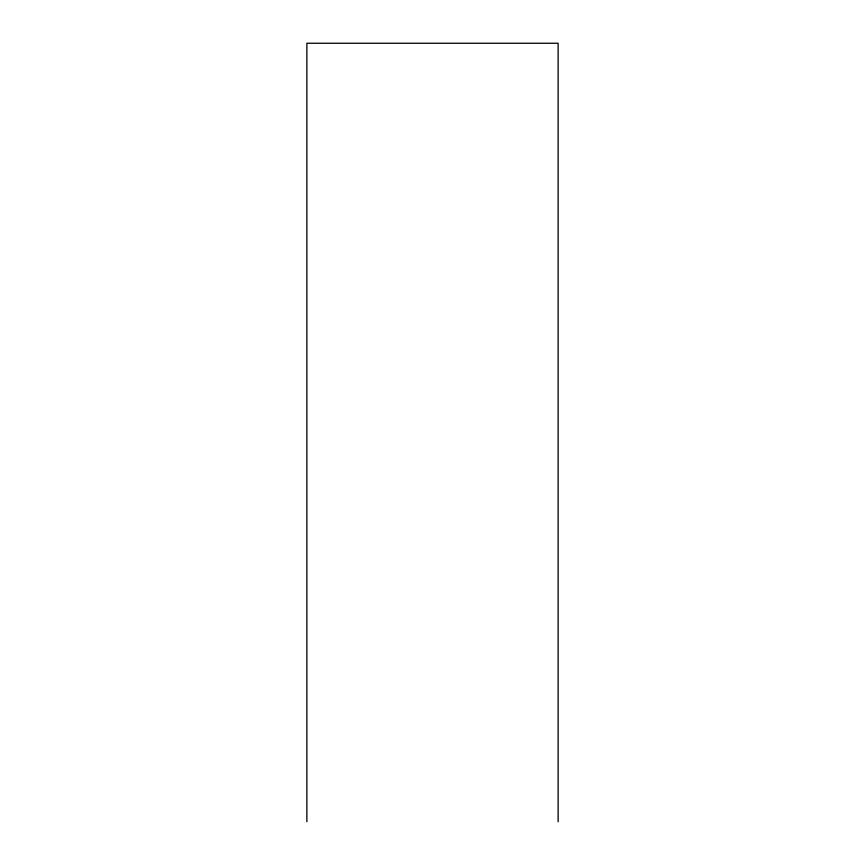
<?xml version="1.0" encoding="UTF-8"?>
<svg xmlns="http://www.w3.org/2000/svg" width="865" height="865" viewBox="0 0 865 865"><rect width="100%" height="100%" fill="white"/><g stroke="black" fill="none" stroke-linecap="round" stroke-linejoin="round"><path stroke-width="1.3" d="M558.13 821.75L558.13 43.25L306.87 43.25L306.87 821.75"/></g></svg>
